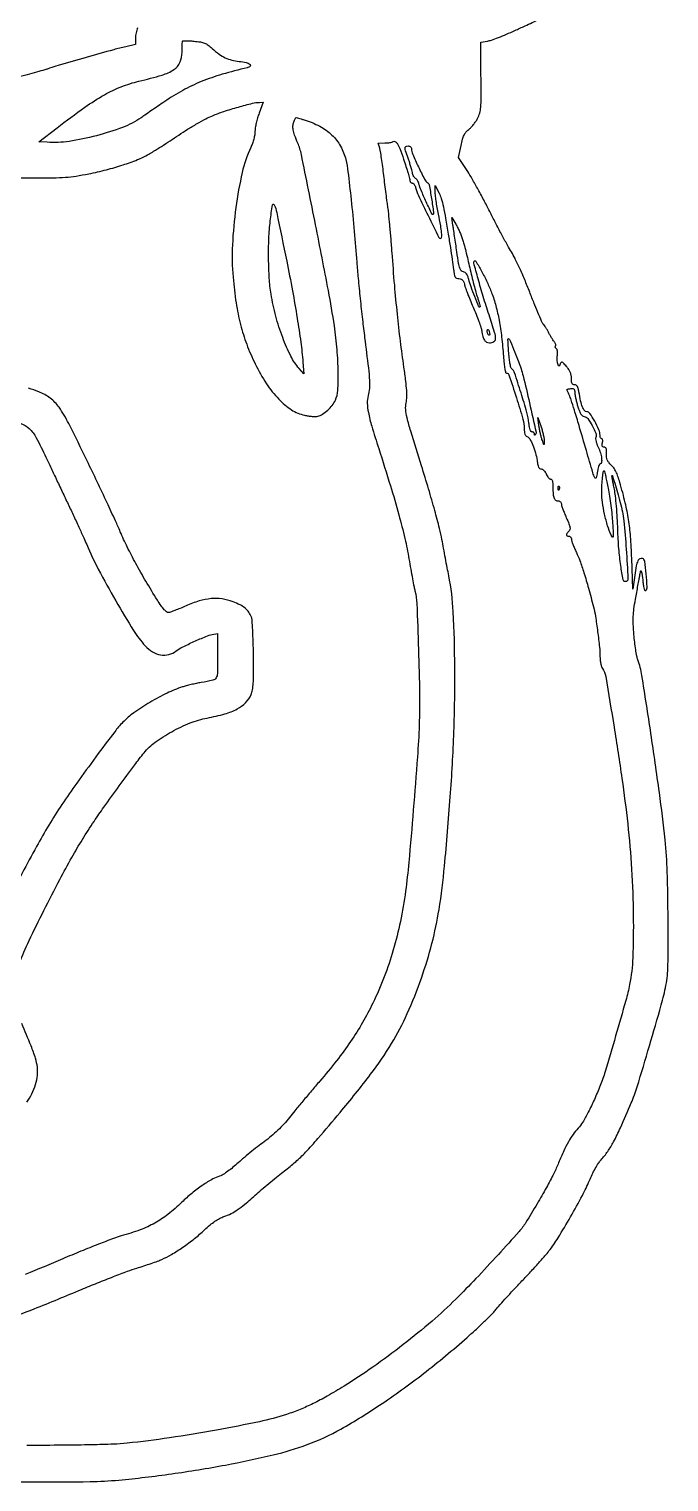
# Model space of a CAD drawing. Extents: x 283 to 3298, y 79 to 3222.
# Drawn here: x 904 to 1284, y 79 to 943 of the extents above; entities that cross this region are included whole.
import ezdxf

# ---------------------------------------------------------------- set-up
doc = ezdxf.new("R2010")
doc.units = 0

msp = doc.modelspace()

# ---------------------------------------------------------------- linework, layer by layer
for points in [[(874.913871, 79.017561, 0.003684), (907.503326, 78.767121, 0.003423), (939.962296, 78.979093, 0.020038), (957, 79.890561, 0.011763), (988.582392, 83.603932, 0.011311), (1020.371956, 88.838069, 0.011755), (1048.724846, 94.860974, 0.029286), (1069.017659, 100.947099, 0.04156), (1089.088728, 110.225263, 0.019399), (1113.461989, 125.332485, 0.017925), (1139.672444, 144.423214, 0.015792), (1165.611257, 166.135658, 0.004663), (1170.82819, 170.87859, 0.005725), (1175.606693, 175.407775, 0.004806), (1179.536911, 179.293305, 0.040704), (1181.137281, 181.192793, -0.026457), (1182.695489, 183.152835, -0.003011), (1186.471313, 187.366928, -0.003634), (1191.033426, 192.324396, -0.00295), (1195.994178, 197.574583, 0.003615), (1201.088008, 202.980003, 0.003725), (1206.052191, 208.405258, 0.003603), (1210.285571, 213.170207, 0.01583), (1212.672854, 216.077296, 0.025788), (1218.106897, 223.947225, 0.007911), (1225.496055, 236.360663, 0.00798), (1232.510735, 249.045465, 0.024352), (1236.7048, 257.942931, -0.015782), (1238.303745, 261.491387, -0.014021), (1240.184051, 265.077193, -0.01422), (1242.058431, 268.208151, -0.041341), (1243.584485, 270.213471, 0.03224), (1247.583611, 275.27495, 0.029126), (1251.049, 280.978373, 0.017276), (1255.088395, 289.272595, 0.003633), (1261.538453, 304.056683, 0.026845), (1265.051094, 313.666346, 0.002454), (1272.376546, 338.048918, 0.002786), (1279.397668, 362.339384, 0.020858), (1282.178376, 374, 0.045096), (1283.369513, 385.607814, 0.004538), (1283.454463, 413.453341, 0.006054), (1282.944188, 441.590819, 0.018861), (1281.657182, 460.5, 0.007307), (1278.263736, 488.574866, 0.00373), (1273.225074, 523.729085, 0.001872), (1267.883936, 558.236269, 0.047045), (1265.505387, 567.5, -0.038454), (1264.891151, 569.732582, -0.009005), (1264.220606, 573.55625, -0.009229), (1263.608016, 577.995321, -0.008948), (1263.152494, 582.5, -0.00946), (1262.756981, 588.674922, -0.021996), (1262.752074, 593.311919, -0.022959), (1263.152792, 597.810684, -0.01122), (1264.054527, 603.5, 0.000288), (1264.800545, 607.621875, 0.00029), (1265.540521, 611.7375, 0.000282), (1266.181604, 615.326665, 0.001164), (1266.563312, 617.5, -0.013423), (1267.118287, 620.260811, -0.70255), (1267.497336, 620.306789, -0.086307), (1267.866495, 619.089489, -0.002431), (1268.50966, 613.636178, 0.012185), (1268.854616, 611.132274, 0.040641), (1269.252796, 609.522693, 0.099369), (1269.688745, 608.764526, 0.433523), (1270.149439, 608.749439, 0.211913), (1271.011002, 610.985656, 0.011976), (1270.450775, 618.557983, 0.010779), (1269.540586, 626.147459, 0.272315), (1268.288215, 627.719643, 0.213907), (1266.714512, 627.632914, 0.165397), (1265.509693, 626.381552, 0.063708), (1264.566486, 623.450974, 0.011843), (1263.660884, 617.8554), (1262.510969, 609.5), (1261.842567, 628, 0.010025), (1261.122296, 640.810913, 0.019721), (1259.945137, 650.944041, 0.019978), (1257.984683, 660.867879, 0.010585), (1254.807122, 673, 0.015941), (1253.658958, 676.594147, 0.029901), (1252.469083, 679.401646, 0.036685), (1251.166118, 681.605236, 0.051257), (1249.675668, 683.340134, -0.031188), (1248.160713, 684.966904, -0.072325), (1247.300871, 686.391408, -0.07464), (1246.89751, 687.973311, -0.03497), (1246.8324, 690.090134, 0.018876), (1246.835143, 692.027808, 0.079756), (1246.610239, 693.163465, 0.156623), (1246.13398, 693.770314, 0.149772), (1245.384394, 694, -0.097285), (1244.66026, 694.14224, -0.205694), (1244.266683, 694.542363, -0.125837), (1244.177766, 695.27324, -0.029161), (1244.410644, 696.5, 0.033931), (1244.588957, 697.490763, 0.0665), (1244.570901, 698.290617, 0.106351), (1244.371268, 698.809498, 0.253109), (1244.019052, 699, -0.190349), (1243.62991, 699.153715, -0.088446), (1243.299347, 699.595877, -0.068263), (1243.075112, 700.252196, -0.048264), (1243, 701.028517, 0.102788), (1242.308919, 704.354672, 0.025636), (1239.825629, 709.354626, 0.020097), (1236.932325, 714.048157, 0.24954), (1235.143892, 715, -0.236267), (1233.776089, 715.684545, -0.066615), (1232.577796, 717.828238, -0.041123), (1231.494473, 721.399993, -0.013883), (1230.495928, 726.75, 0.019974), (1230.073156, 728.871551, 0.077558), (1229.563434, 730.106504, 0.13485), (1228.869417, 730.761474, 0.122705), (1227.912102, 731, -0.102601), (1226.957984, 731.197869, -0.176222), (1226.375141, 731.749436, -0.096989), (1226.077284, 732.822641, -0.01934), (1226, 734.819892, 0.041698), (1225.834066, 736.806164, 0.056913), (1225.337405, 738.53077, 0.053072), (1224.432709, 740.186231, 0.030668), (1223.026388, 741.970444, 0.008926), (1221.262746, 743.876252, 0.104878), (1220.431375, 744.441709, 0.319111), (1219.85699, 744.307521, 0.089511), (1219.351521, 743.473667, -0.009898), (1218.886296, 742.32955, -0.318423), (1218.642936, 742.180929, -0.281227), (1218.396952, 742.355273, -0.008376), (1217.897532, 743.573115, -0.057167), (1217.644262, 744.53209, -0.024392), (1217.517901, 745.855024, -0.023749), (1217.519393, 747.293687, -0.028762), (1217.662205, 748.635479, 0.033973), (1217.784102, 749.90635, 0.045193), (1217.711512, 751.064028, 0.052779), (1217.47119, 751.973253, 0.164807), (1217.073495, 752.454578, -0.08864), (1216.697809, 752.791051, -0.094879), (1216.472741, 753.229346, -0.099962), (1216.432149, 753.700505, -0.11051), (1216.581649, 754.132112, 0.153443), (1216.709628, 754.635279, 0.064438), (1216.580304, 755.329616, 0.055361), (1216.235764, 756.094039, 0.046673), (1215.714473, 756.813013, -0.033039), (1215.005731, 757.736538, -0.010008), (1214.054328, 759.225788, -0.009977), (1213.052035, 760.942226, -0.010708), (1212.143248, 762.657755, 0.011189), (1211.284426, 764.2752, 0.015121), (1210.432113, 765.694703, 0.012083), (1209.667769, 766.823676, 0.137762), (1209.252687, 767.157755, -0.192522), (1208.811135, 767.598322, -0.001321), (1206.669455, 772.615064, -0.004867), (1204.273995, 778.424335, -0.003063), (1201.583214, 785.255229, 0.007144), (1198.634706, 792.564863, 0.006976), (1195.455921, 799.84571, 0.0069), (1192.488094, 806.159536, 0.025872), (1190.369737, 809.992078, -0.01253), (1188.167272, 813.737256, -0.003508), (1184.913337, 819.700147, -0.003536), (1181.326892, 826.498403, -0.003714), (1177.895951, 833.236849, 0.005328), (1174.387053, 840.073705, 0.004622), (1170.565794, 847.167989, 0.004655), (1166.986213, 853.528068, 0.013581), (1164.357416, 857.82439), (1158.94788, 866.148781), (1160.418858, 873.255907, -0.01373), (1161.318402, 877.071139, -0.046827), (1162.1987, 879.46346, -0.065384), (1163.330363, 881.203014, -0.049892), (1164.972636, 882.775688, 0.037993), (1166.310538, 883.997316, 0.019916), (1167.78931, 885.700399, 0.019695), (1169.174008, 887.57657, 0.028486), (1170.232274, 889.344171, 0.050098), (1171.543897, 892.605343, 0.05088), (1172.17203, 896.045262, 0.020871), (1172.375271, 901.505859, 0.00194), (1172.261732, 915, -0.000954), (1172.230901, 917.968365, -0.000551), (1172.204551, 921.540045, -0.00055), (1172.186001, 925.124677, -0.000923), (1172.179293, 928.136325), (1172.176767, 934.77265), (1176.207708, 935.417223, 0.044474), (1178.478027, 935.990775, 0.007801), (1182.617946, 937.51109, 0.008406), (1187.429469, 939.45723, 0.007462), (1192.369325, 941.640133, -0.000629), (1198.430069, 944.417953, -0.000234), (1206.958489, 948.308978, -0.000232)], [(968.246704, 943.320387, 0.047135), (967.31453, 940.285153, 0.050988), (967, 937.20879), (967, 933.31826), (961.25, 932.039235, 0.012991), (954.055417, 930.241533, 0.00143), (937.691735, 925.647578, 0.001052), (920.973606, 920.864452, 0.021347), (915.976114, 919.189169, -0.02178), (914.296054, 918.627587, -0.001612), (909.63408, 917.308141, -0.002238), (904.059446, 915.776656, -0.001696), (897.930393, 914.144609, 0.005793)], [(895.889973, 854.072218, 0.003392), (906.534061, 854, 0.004091), (918.08771, 854.094527, 0.014763), (925.440892, 854.432184, 0.019216), (931.720199, 855.150126, 0.011275), (939.169227, 856.465773, 0.01354), (949.723677, 858.875264, 0.015958), (959.562962, 861.741245, 0.017409), (968.147693, 864.876518, 0.032218), (974.831232, 868.100026, 0.010975), (977.758283, 869.837735, 0.002903), (982.356297, 872.742976, 0.002944), (987.549878, 876.110145, 0.003023), (992.657617, 879.508926, -0.009653), (997.924782, 882.913908, -0.00826), (1003.59802, 886.299621, -0.008346), (1008.856831, 889.205678, -0.023422), (1012.659606, 891.002067, -0.019577), (1019.441964, 893.518876, -0.010001), (1028.130105, 896.170125, -0.008244), (1036.464846, 898.384602, -0.055284), (1040.705186, 898.950833), (1042.910372, 899), (1040.455186, 892.477171, 0.018332), (1039.514481, 889.669899, 0.01532), (1038.718341, 886.628692, 0.015594), (1038.162013, 883.800327, 0.040202), (1037.990231, 881.727171, -0.042627), (1037.811469, 879.689728, -0.021116), (1037.257439, 877.151974, -0.020449), (1036.440648, 874.493241, -0.024182), (1035.447393, 872.058242, 0.053323), (1030.401374, 857.2837, 0.021845), (1026.625237, 836.400062, 0.021827), (1024.589267, 814.224501, 0.033643), (1024.961821, 794.976112, 0.015777), (1026.772557, 779.723614, 0.025023), (1029.382274, 766.832916, 0.027295), (1033.061324, 755.120727, 0.024737), (1038.099832, 743.477266, 0.029903), (1044.822401, 731.67193, 0.046807), (1052.084094, 722.524672, 0.056173), (1059.673997, 716.20881, 0.090658), (1067.391869, 712.936785, 0.018833), (1069.642749, 712.521375, 0.018188), (1071.944827, 712.270691, 0.018452), (1073.985056, 712.198852, 0.061126), (1075.316094, 712.364487, 0.079917), (1078.159771, 713.584915, 0.043581), (1081.186076, 715.895099, 0.042528), (1083.882192, 718.808494, 0.057611), (1085.744665, 721.869677, 0.094165), (1087.182259, 727.651105, 0.017395), (1087.415427, 738.673115, 0.01789), (1086.761251, 751.901628, 0.014552), (1085.142897, 766, 0.011426), (1081.618189, 787.006594, 0.002032), (1073.96842, 826.116806, 0.000746), (1065.551347, 867.91579, 0.051534), (1063.411268, 874.756901, -0.012774), (1061.554168, 879.398209, -0.043288), (1060.689359, 882.540779, -0.066186), (1060.567281, 884.988038, -0.077102), (1061.111805, 887.25, -0.003878), (1061.554628, 888.303563, -0.006335), (1061.948257, 889.189008, -0.001683), (1062.300422, 889.94815, -0.313999), (1062.37132, 889.989176, -0.051241), (1062.471562, 889.97028, -0.000134), (1063.827411, 889.567195, -0.000835), (1065.356583, 889.109356, -0.00052), (1067.147527, 888.567847, -0.047786), (1076.48617, 884.727395, -0.069329), (1083.709578, 879.525733, -0.075171), (1088.826613, 872.908015, -0.069133), (1091.9396, 864.884394, -0.028117), (1093.215817, 857.701236, -0.003081), (1095.113269, 841.048122, -0.003982), (1096.988994, 822.225519, -0.004406), (1098.496942, 804, 0.004794), (1099.298925, 794.397728, 0.00243), (1100.483108, 782.325, 0.002413), (1101.826259, 769.874132, 0.003599), (1103.131772, 759, -0.001481), (1105.363782, 741.05154, -0.015181), (1106.039309, 733.59936, -0.036903), (1105.974898, 728.908412, -0.044647), (1105.201151, 724.57612, 0.076013), (1104.687201, 720.096724, 0.040107), (1105.345814, 714.525359, 0.023241), (1107.347973, 706.493976, 0.005295), (1111.510009, 693.104453, -0.003601), (1118.448846, 671.045632, -0.007506), (1123.472329, 653.742007, -0.0095), (1127.061427, 639.599608, -0.015624), (1129.492607, 627.5, 0.002035), (1130.535687, 621.463781, 0.002364), (1131.578315, 615.73125, 0.002102), (1132.503965, 610.888018, 0.014122), (1133.04121, 608.5, -0.052314), (1134.145765, 600.935807, -0.002193), (1135.128314, 573.714704, -0.004121), (1135.756363, 546.9383, -0.013032), (1135.56166, 529, -0.00899), (1134.505412, 509.778166, -0.002224), (1132.067222, 478.308566, -0.002091), (1129.371132, 447.019078, -0.01119), (1127.448134, 430, -0.017066), (1124.355258, 411.875717, -0.020244), (1120.16594, 395.021912, -0.020871), (1114.758657, 379.018921, -0.020589), (1108.014187, 363.448228, -0.018758), (1101.882131, 351.880524, -0.017977), (1094.818066, 340.635627, -0.016697), (1086.467228, 329.187991, -0.012118), (1076.451699, 317, 0.002271), (1071.527861, 311.243083, 0.001918), (1066.368986, 305.108046, 0.001933), (1061.706505, 299.475835, 0.005386), (1058.4914, 295.4742, -0.017613), (1055.163016, 291.532937, -0.01756), (1051.562234, 287.8316, -0.017227), (1047.642669, 284.326728, -0.01556), (1043.358765, 280.9742, 0.007649), (1039.444485, 278.009567, 0.004827), (1034.96329, 274.436181, 0.004846), (1030.62504, 270.837321, 0.008882), (1027.171491, 267.808544, -0.013372), (1024.1435, 265.200711, -0.015673), (1021.133145, 262.898428, -0.014695), (1018.490337, 261.120614, -0.086862), (1016.95342, 260.489769, 0.076617), (1012.863351, 258.907433, 0.020214), (1006.912692, 255.155948, 0.020234), (1000.473121, 250.327496, 0.020742), (994.5, 245.032197, -0.024697), (986.245991, 237.830582, -0.040061), (978.503509, 232.669524, -0.03832), (969.791711, 228.660729, -0.020416), (958.5, 224.995823, 0.021583), (953.876091, 223.483128, 0.003445), (944.987876, 220.074291, 0.003809), (934.568977, 215.904022, 0.00333), (923.735322, 211.387246, -0.003835), (901.524452, 202.15344, -0.013192)], [(887.587657, 174.656244, 0.014612), (906.861854, 181.703704, 0.004714), (935, 193.243428, -0.003815), (944.362011, 197.102554, -0.003691), (953.885556, 200.862026, -0.003647), (962.315917, 204.047767, -0.013536), (967.695511, 205.872016, 0.004441), (971.94576, 207.227619, 0.004103), (976.285293, 208.693842, 0.004096), (980.128638, 210.063028, 0.013635), (982.620223, 211.051534, 0.033096), (988.384171, 213.987588, 0.017228), (995.172082, 218.355152, 0.016789), (1002.021818, 223.452643, 0.02073), (1008.031268, 228.668308, -0.015297), (1011.256216, 231.529288, -0.023669), (1014.224972, 233.7756, -0.027459), (1016.983874, 235.450103, -0.041133), (1019.569053, 236.56875, 0.031079), (1023.809493, 238.30341, 0.038886), (1027.480212, 240.445163, 0.024885), (1031.853659, 243.809175, 0.005477), (1039, 250.031433, -0.005576), (1042.836083, 253.370144, -0.003591), (1047.353125, 257.158251, -0.003609), (1051.825775, 260.800737, -0.006779), (1055.5, 263.668124, 0.018577), (1062.158019, 269.121612, 0.021814), (1068.030634, 274.782492, 0.012893), (1075.406532, 282.95268, 0.002394), (1088.5, 298.379153, 0.011876), (1106.710746, 321.119443, 0.026817), (1119.127675, 339.352645, 0.030752), (1128.470749, 357.178752, 0.02138), (1136.873644, 378.307467, 0.020583), (1143.143054, 398.968636, 0.023835), (1147.344009, 419.093628, 0.016389), (1150.590624, 444.857661, 0.004392), (1154.046197, 486, 0.009944), (1156.188954, 524.832745, 0.010546), (1156.728373, 562.965677, 0.010767), (1155.784888, 596.084247, 0.036616), (1153.132724, 617.5, -0.001791), (1152.223921, 622.154359, -0.000944), (1151.126928, 627.940625, -0.000939), (1150.026037, 633.869366, -0.001448), (1149.098667, 639, 0.018952), (1147.662265, 645.61503, 0.004701), (1144.799244, 656.328944, 0.00457), (1141.134166, 669.090781, 0.003557), (1136.924278, 682.89963, -0.001262), (1130.571973, 703.397967, -0.014702), (1128.346258, 711.48464, -0.039357), (1127.563767, 716.317854, -0.069371), (1127.792493, 720.34842, 0.040208), (1128.175375, 723.667997, 0.024073), (1128.121028, 727.641094, 0.015634), (1127.611664, 733.097546, 0.004466), (1126.481795, 741.52479, -0.005146), (1124.42553, 757.021738, -0.004674), (1122.616897, 773.062669, -0.004321), (1120.984849, 790.320661, -0.003164), (1119.460381, 809.5, 0.002124), (1118.804105, 817.979941, 0.002419), (1118.101962, 826.09375, 0.002192), (1117.442313, 832.977023, 0.01357), (1116.992251, 836.5, -0.005026), (1116.533666, 839.659303, -0.001446), (1115.887462, 844.55625, -0.001455), (1115.190763, 850.08283, -0.001548), (1114.540878, 855.5, 0.003756), (1113.892859, 860.707086, 0.004491), (1113.201565, 865.601728, 0.003884), (1112.550214, 869.714771, 0.029301), (1112.114259, 871.63354), (1111.206412, 874.767081), (1115.208648, 874.822316, 0.012819), (1116.782477, 874.884416, 0.017301), (1118.200087, 875.026185, 0.014394), (1119.352705, 875.215813, 0.149487), (1119.772109, 875.438776, -0.299351), (1121.090819, 875.711141, -0.158907), (1122.42801, 874.600235, -0.04996), (1124.00518, 871.437245, -0.008537), (1126.28551, 865.104715, -0.004171), (1127.708404, 860.814262, -0.00576), (1128.908869, 856.938535, -0.00374), (1129.852837, 853.672616, -0.068579), (1130, 852.604715, 0.085416), (1130.105452, 851.991928, 0.093661), (1130.40878, 851.471385, 0.100371), (1130.860765, 851.123244, 0.114563), (1131.391592, 851, -0.166932), (1131.972844, 850.800378, -0.067035), (1132.568876, 850.192188, -0.056297), (1133.089074, 849.302226, -0.04509), (1133.445217, 848.25, 0.050507), (1135.054375, 843.659742, 0.003731), (1140.799979, 831.629444, 0.001052), (1147.163279, 818.627052, 0.285814), (1148.170629, 818, 0.393669), (1148.897836, 818.677564, 0.03782), (1148.884734, 821.321685, 0.024343), (1148.32609, 825.620299, 0.006254), (1147, 832.5, -0.007047), (1146.237796, 836.488304, -0.007389), (1145.601177, 840.434088, -0.00713), (1145.150841, 843.854059, -0.032375), (1145.046561, 845.860079), (1145.093123, 849.5), (1147.402139, 845, -0.049077), (1148.642211, 841.858931, -0.014844), (1149.903332, 836.883645, -0.011335), (1151.266375, 830.014785, -0.004463), (1152.843856, 820.5, -0.00094), (1154.062871, 812.620613, -0.001272), (1155.133207, 805.49375, -0.000852), (1156.006234, 799.507659, -0.014025), (1156.238278, 797.5, 0.037874), (1156.492001, 795.954649, 0.120918), (1156.970367, 795.033801, 0.133806), (1157.788613, 794.491864, 0.050945), (1159.136086, 794.19457, -0.056925), (1160.453976, 793.887275, -0.11501), (1161.34542, 793.313595, -0.103292), (1161.949629, 792.358603, -0.040236), (1162.380272, 790.84864, 0.036633), (1162.870754, 789.080727, 0.005419), (1164.158502, 785.603755, 0.006084), (1165.777367, 781.523487, 0.0052), (1167.579892, 777.263351, -0.007347), (1169.378288, 772.961585, -0.00816), (1170.985214, 768.755867, -0.007642), (1172.240701, 765.130283, -0.041508), (1172.724812, 763.109281, 0.025916), (1173.421038, 759.743254, 0.079052), (1174.356006, 757.61285, 0.125339), (1175.620171, 756.434959, 0.12759), (1177.285184, 756.015313, 0.122097), (1179.964407, 756.699159, 0.27947), (1180.982973, 758.426205, 0.071836), (1180.395145, 762.173623, 0.004795), (1177.083849, 772.560506, -0.0055), (1173.585179, 783.588822, -0.006683), (1170.559627, 793.999233, -0.001744), (1167.962609, 803.531738, -0.268136), (1168.241796, 804.57513, -0.490205), (1169.243965, 804.448016, -0.007512), (1172.566119, 798.619355, -0.015627), (1175.895869, 792.092909, -0.018992), (1178.585077, 785.77706, -0.025385), (1181.106414, 778.007644, -0.019914), (1183.067606, 769.368022, -0.017444), (1184.545307, 759.491077, -0.011215), (1185.60028, 747.954851, 0.007876), (1185.967234, 743.623445, 0.020779), (1186.407189, 740.542092, 0.021231), (1186.894586, 738.420642, 0.337648), (1187.446473, 738, -0.323041), (1188.895684, 736.954598, -0.002862), (1193.323608, 723.376625, -0.007223), (1197.210531, 710.588083, -0.07027), (1198, 704.998453, 0.02444), (1198.091404, 703.129576, 0.057957), (1198.386068, 701.770606, 0.084052), (1198.885262, 700.850325, 0.13574), (1199.597423, 700.324242, -0.173074), (1201.249391, 698.906736, -0.030624), (1203.08121, 695.187527, -0.032029), (1204.655805, 690.626074, -0.03413), (1205.594878, 685.996302, 0.015613), (1206.004512, 683.507198, 0.063969), (1206.487966, 682.05851, 0.123273), (1207.133038, 681.285101, 0.158897), (1208.00751, 681, -0.134371), (1208.784158, 680.787444, -0.063176), (1209.612612, 680.143856, -0.054231), (1210.385997, 679.179199, -0.043711), (1211, 678, 0.03656), (1211.577149, 676.851845, 0.044846), (1212.282602, 675.88125, 0.051049), (1213.005306, 675.2071, 0.163598), (1213.62132, 675, -0.227933), (1214.2492, 674.698086, -0.100606), (1214.67992, 673.858166, -0.052962), (1214.928969, 672.385077, -0.015416), (1215, 670.081787, 0.017385), (1215.140117, 666.053186, 0.07451), (1215.658962, 663.714068, 0.148291), (1216.627619, 662.469725, 0.154947), (1218.106989, 662, -0.081156), (1218.870832, 661.875197, -0.104107), (1219.483327, 661.515189, -0.108867), (1219.880208, 660.953425, -0.095839), (1220.028003, 660.25, 0.072185), (1220.194615, 659.218359, 0.009467), (1220.901798, 657.106817, 0.010841), (1221.848052, 654.621457, 0.008884), (1222.963303, 652.007248, -0.007806), (1224.5614, 648.283498, -0.052436), (1225.126253, 646.355545, -0.114859), (1225.063438, 645.061063, -0.115094), (1224.4353, 643.928508, 0.02832), (1223.341155, 642.572537, 0.16251), (1223.071883, 641.7024, 0.311275), (1223.448255, 641.181424, 0.085617), (1224.5, 641, -0.116912), (1225.072148, 640.864365, -0.100542), (1225.559375, 640.481564, -0.092932), (1225.886458, 639.909123, -0.083639), (1226, 639.235112, 0.079134), (1226.162854, 638.212575, 0.01135), (1226.868758, 636.207938, 0.012653), (1227.825109, 633.858541, 0.010503), (1228.957474, 631.408192, -0.02796), (1230.994526, 626.562978, -0.009478), (1233.423385, 619.30974, -0.008115), (1236.143256, 610.126394, -0.004691), (1239.130899, 599, -0.024904), (1240.262392, 593.507133, -0.005928), (1241.579271, 584.262637, -0.00589), (1242.67642, 574.997002, -0.025555), (1242.980477, 569.472506, 0.025757), (1243.095689, 567.394455, 0.024645), (1243.424199, 565.308023, 0.025444), (1243.898367, 563.498847, 0.076099), (1244.463603, 562.355427, -0.111464), (1246.370495, 557.7032, -0.001563), (1251.351073, 527.581373, -0.004909), (1256.011538, 496.936059, -0.007287), (1259.438009, 470, -0.013012), (1261.760372, 443.040929, -0.011954), (1262.762284, 415.224065, -0.011918), (1262.471691, 390.473165, -0.040769), (1260.593149, 374.5, -0.018881), (1258.322897, 365.072744, -0.002129), (1252.279527, 343.923684, -0.001952), (1246.029794, 322.709474, -0.022205), (1243.159415, 314.458884, -0.010661), (1239.641657, 306.150808, -0.013399), (1236.016074, 298.619251, -0.013799), (1232.645765, 292.494235, -0.055856), (1230.097332, 289.087299, 0.032603), (1227.010395, 285.336712, 0.026812), (1224.212412, 280.970001, 0.02201), (1221.442878, 275.547684, 0.011231), (1218.423886, 268.520037, -0.020556), (1215.500518, 262.050332, -0.009192), (1211.154114, 253.780243, -0.007963), (1205.608339, 244.053628, -0.005195), (1198.914532, 233, -0.043065), (1194.876441, 227.587457, -0.003244), (1182.598201, 213.964838, -0.004945), (1169.236789, 199.619944, -0.007522), (1157.322441, 187.451526, -0.017974), (1143.202194, 174.429431, -0.011807), (1126.078734, 160.428588, -0.011686), (1107.993289, 147.007455, -0.015554), (1090.918103, 135.723732, -0.008593), (1080.956315, 129.810992, -0.015344), (1072.541851, 125.346714, -0.017617), (1064.752926, 121.850902, -0.017701), (1056.749447, 118.918123, -0.026756), (1040.639705, 114.592079, -0.007547), (1015.115451, 109.583817, -0.007838), (987.218944, 104.996407, -0.010769), (962, 101.807702, -0.016151), (953.851107, 101.220482, -0.004416), (940.966816, 100.823445, -0.0037), (924.087632, 100.57743, -0.001793), (902.5, 100.5, -0.002622)], [(897.789503, 386.855244, -0.014916), (903.825177, 400.651521, -0.006614), (912.567367, 418.5, -0.002969), (922.053864, 436.963669, -0.007878), (929.118518, 450.009439, -0.010147), (935.439802, 460.739888, -0.009364), (942.357721, 471.5, -0.007725), (948.196592, 479.93363, -0.002318), (957.344109, 492.595102, -0.002198), (966.517108, 505.053246, -0.009828), (972.068161, 512.224474, -0.065292), (978.673401, 518.527774, -0.031886), (988.508081, 524.801874, -0.031518), (999.452106, 529.968781, -0.047457), (1009.574867, 532.915164, 0.021216), (1020.142509, 535.398673, 0.054273), (1027.428869, 538.323197, 0.075612), (1032.392475, 542.027027, 0.09013), (1035.681159, 546.844177, 0.063542), (1036.520278, 549.63233, 0.026469), (1036.962178, 553.543841, 0.014787), (1037.143421, 559.583484, 0.002951), (1037.08436, 570.371301, 0.004505), (1036.925243, 578.174681, 0.006213), (1036.632178, 585.177587, 0.004077), (1036.266203, 591.034424, 0.073013), (1035.862518, 592.871301, 0.062076), (1034.322896, 595.785194, 0.065998), (1032.141746, 598.164929, 0.055752), (1029.097171, 600.184615, 0.029123), (1024.928945, 602.026573, 0.053543), (1018.412476, 603.696659, 0.057699), (1011.855343, 603.88446, 0.051814), (1004.857688, 602.537433, 0.031983), (997, 599.600837, -0.006289), (993.607722, 598.130405, -0.008043), (990.445597, 596.866108, -0.006428), (987.775139, 595.887035, -0.065542), (986.623308, 595.644347, -0.186381), (985.502058, 595.981104, -0.045235), (984.06203, 597.324547, -0.031191), (982.274537, 599.593252, -0.010722), (979.97047, 603.083234, -0.007173), (973.155881, 614.255227, -0.009022), (967.182306, 624.802248, -0.009829), (962.087742, 634.644914, -0.013563), (957.932058, 643.68593, 0.006732), (955.072826, 650.137221, 0.001544), (950.064226, 660.951335, 0.001596), (944.213926, 673.377502, 0.001556), (938.235023, 685.871806, 0.004427), (927.325064, 707.987139, 0.03608), (921.538225, 717.657001, 0.078181), (916.32347, 723.062429, 0.069676), (909.5, 726.862892, 0.013079), (903.491966, 729.007749, 0.017128)], [(898.886781, 707.951525, -0.116487), (903.799719, 705.068684, -0.078993), (907.983862, 699.571138, -0.014111), (913.784433, 688, 0.000829), (916.047285, 683.169903, 0.000281), (919.355063, 676.15, 0.000279), (923.019098, 668.396586, 0.000321), (926.525383, 661, -0.001726), (929.937262, 653.75, -0.001699), (933.317564, 646.4375, -0.001669), (936.237044, 640.008551, -0.006492), (937.979048, 636, 0.02215), (944.871475, 621.407303, 0.009677), (955.23053, 602.664266, 0.00859), (965.871659, 584.969892, 0.044052), (972.768392, 575.834603, 0.072504), (977.114712, 572.237708, 0.096937), (981.906834, 570.470486, 0.104462), (986.735708, 570.703107, 0.096962), (991.20304, 572.859006, -0.045867), (994.752178, 575.041235, -0.008412), (1001.714823, 578.342821, -0.008217), (1008.780137, 581.409662, -0.049112), (1012.616667, 582.575246), (1015.733333, 583.196667), (1015.733333, 569.623403, -0.004884), (1015.632563, 559.307946, -0.135252), (1014.871372, 556.742259, -0.201038), (1012.926495, 555.363376, -0.013096), (1006, 554.004309, 0.009009), (1003.166863, 553.472426, 0.006488), (1000.024628, 552.781074, 0.006555), (997.052132, 552.045289, 0.01408), (994.785969, 551.384011, 0.03523), (985.752804, 547.749725, 0.020827), (975.51914, 542.230721, 0.02085), (966.029162, 536.041197, 0.045037), (959.421659, 530.366001, 0.030985), (954.644601, 524.799151, 0.002701), (943.482525, 509.864761, 0.003927), (932.065858, 494.159846, 0.007789), (923.308668, 481.5, 0.02197), (908.181786, 456.58447, 0.011707), (891.580921, 424.564246, 0.010736)], [(902.437114, 304.518597, 0.038741), (905.37755, 309.514567, 0.037868), (907.605034, 315.110594, 0.050111), (908.710028, 320.47939, 0.055844), (908.667221, 325.38478, 0.043492), (907.569245, 330.607119, 0.023424), (904.957961, 337.965767, 0.004244), (899.359962, 351.343137, -0.00681)]]:
    msp.add_lwpolyline(points, format="xyb")
for points in [[(1012.635641, 930.93976, 0.026241), (1016.652391, 927.646637, 0.046753), (1020.313947, 925.447721, 0.050216), (1024.132079, 924.066819, 0.035976), (1028.605589, 923.276947, -0.029958), (1032.708608, 922.603252, -0.114894), (1035.021875, 921.481749, -0.454435), (1035.063859, 920.363165, -0.134655), (1033.338251, 919.44819, 0.016354), (1018.532799, 915.627547, 0.025517), (1006.103913, 911.282996, 0.027866), (995.021289, 906.024596, 0.025985), (984.320954, 899.453933, -0.000026), (980.253215, 896.65548, -0.000025), (976.15228, 893.834811, -0.000025), (972.550553, 891.358037, -0.000095), (970.303828, 889.813845, -0.059856), (959.327881, 884.066162, -0.026651), (943.752816, 879.084942, -0.026699), (927.546657, 875.751415, -0.053177), (914.474851, 875.186026), (909.5, 875.5), (920.389853, 883.825494, -0.008233), (936.879728, 896.007418, -0.025529), (948.532063, 903.455697, -0.035696), (958.483953, 908.218209, -0.035828), (969, 911.509923, 0.013909), (982.843183, 915.185827, 0.076757), (989.800002, 918.465889, 0.143297), (993.289592, 922.673807, 0.09623), (994.636189, 928.815962, -0.001578), (994.696643, 931.04526, -0.002199), (994.765805, 933.039574, -0.001333), (994.835893, 934.718111, -0.028514), (994.886189, 935.212375, -0.352715), (995.17587, 935.473809, -0.01018), (996.949381, 935.537056, -0.016301), (999.153958, 935.49889, -0.00996), (1001.75, 935.317316, -0.01564), (1005.664241, 934.841264, -0.057575), (1008.06506, 934.18372, -0.065265), (1010.096388, 933.040279, -0.024043)], [(1131, 871.401129, 0.101601), (1131.693771, 868.022191, 0.010683), (1135.047511, 860.639138, 0.009623), (1138.722125, 853.350963, 0.12498), (1140.743061, 851.11491, -0.206418), (1141.511307, 849.933213, -0.00321), (1142.851598, 841.779539, -0.002944), (1144.098283, 833.564777, -0.236814), (1143.701187, 832.367853, -0.520235), (1143.120613, 832.469912, -0.001901), (1139.717094, 839.821644, -0.006754), (1136.691707, 846.664852, -0.039233), (1135.435167, 850.402294, 0.036879), (1135.073427, 851.495239, 0.039337), (1134.561196, 852.498693, 0.042682), (1133.984142, 853.280357, 0.121377), (1133.432428, 853.664303, -0.137732), (1132.884388, 854.072472, -0.042038), (1132.31865, 854.949537, -0.038525), (1131.822801, 856.084672, -0.033748), (1131.480718, 857.33354, 0.017314), (1131.104056, 858.910151, 0.006256), (1130.463777, 861.123059, 0.006196), (1129.701594, 863.531013, 0.007327), (1128.919612, 865.787513, -0.006711), (1127.403402, 870.14534, -0.08333), (1127.133543, 871.870924, -0.284052), (1127.652201, 872.689676, -0.113636), (1129, 873, -0.071878), (1129.794932, 872.885131, -0.097149), (1130.437279, 872.550141, -0.109832), (1130.852039, 872.034733, -0.115212)], [(1056.834503, 804.5, -0.00459), (1060.254075, 786.940974, -0.005907), (1063.057737, 770.73886, -0.006548), (1065.175329, 756.381622, -0.011635), (1066.488493, 744.5), (1067.097665, 737.5), (1064.246309, 740.725681, -0.064415), (1059.28458, 748.053032, -0.026419), (1054.447457, 759.069161, -0.025055), (1050.330265, 771.885889, -0.025353), (1047.534677, 785, -0.024278), (1046.494163, 794.353339, -0.0128), (1046.065932, 806.03418, -0.012704), (1046.238455, 818.046496, -0.019055), (1047.054165, 828.5, -0.012152), (1048.388403, 837.948533, -0.756282), (1049.471426, 838.069454, -0.045756), (1050.890147, 833.409241, -0.000638)], [(1161.354647, 817.5, -0.012118), (1162.13496, 814.80581, -0.003187), (1163.25197, 810.454957, -0.003234), (1164.460247, 805.484484, -0.003312), (1165.594288, 800.538151, 0.004653), (1166.750006, 795.558621, 0.004351), (1168.023382, 790.488503, 0.004335), (1169.232083, 786.006922, 0.014816), (1170.129338, 783.124074, -0.00771), (1170.821312, 781.007269, -0.012058), (1171.344311, 779.163598, -0.006233), (1171.722585, 777.616705, -0.258744), (1171.631258, 777.297924, -0.533539), (1171.063855, 777.409896, -0.002976), (1168.590984, 783.42971, -0.009694), (1166.348948, 789.307046, -0.024493), (1165.014097, 793.683141, 0.024412), (1164.396946, 795.707542, 0.069287), (1163.713049, 797.011384, 0.100719), (1162.871331, 797.793338, 0.101007), (1161.791795, 798.183141, -0.17328), (1160.547473, 798.844191, -0.106917), (1159.705877, 800.29289, -0.038283), (1159.003984, 803.202293, -0.004197), (1157.96407, 810, 0.000504), (1157.275781, 814.732813, 0.00051), (1156.580912, 819.44375, 0.000496), (1155.967935, 823.542304, 0.00209), (1155.587355, 826), (1154.871241, 830.5), (1157.322727, 826.5, -0.020841), (1158.37598, 824.608853, -0.011325), (1159.518342, 822.20625, -0.011266), (1160.571623, 819.705611, -0.017495)], [(1177.29011, 761.99862, -0.033809), (1177.429487, 761.266748, -0.095442), (1177.393387, 760.749762, -0.238295), (1177.19888, 760.53149, -0.236417), (1176.906741, 760.557637, -0.095554), (1176.559445, 760.877374, -0.052741), (1176.266355, 761.376706, -0.049897), (1176.06726, 761.966253, -0.056553), (1176, 762.559017, -0.036651), (1176.087262, 763.747863, -0.493596), (1176.416075, 763.930595, -0.209047), (1176.839479, 763.475053, -0.020231)], [(1194.594975, 744.791754, -0.031767), (1197.299662, 736.316462, -0.005863), (1201.097603, 720.36008, -0.001522), (1204.977844, 702.918177, -0.255676), (1204.450699, 701.117365, -0.215332), (1204.281251, 701.053351, -0.241009), (1204.132393, 701.141768, -0.10384), (1204.030969, 701.415459, -0.037004), (1204, 701.833333, 0.115831), (1203.895505, 702.278348, 0.100469), (1203.600471, 702.657292, 0.093269), (1203.159303, 702.911645, 0.084448), (1202.639903, 703, -0.240606), (1202.0105, 703.321487, -0.069745), (1201.484392, 704.314854, -0.044372), (1201.055467, 705.932993, -0.016833), (1200.736589, 708.25, 0.042738), (1199.515682, 714.649133, 0.007848), (1196.076685, 726.188313, 0.003939), (1192.199841, 738.158202, 0.144248), (1190.571401, 740.5, -0.165117), (1190.020835, 741.364932, -0.015771), (1189.49683, 743.847321, -0.017575), (1189.037262, 747.076935, -0.010059), (1188.69871, 751, -0.005129), (1188.300809, 758.135199, -0.694245), (1188.870509, 758.377772, -0.096071), (1189.872359, 756.808104, -0.001025)], [(1228.061093, 726.238798, 0.036715), (1228.197095, 724.821999, 0.010964), (1228.609595, 722.688897, 0.010931), (1229.179493, 720.306607, 0.011621), (1229.842545, 718, 0.016549), (1230.777873, 715.323956, 0.052728), (1231.642161, 713.64211, 0.084934), (1232.562893, 712.652818, 0.127668), (1233.64401, 712.19846, -0.204093), (1235.688407, 710.954719, -0.02998), (1238.32766, 706.760446, -0.030465), (1240.446747, 702.268528, -0.188769), (1240.463616, 699.76578, 0.12538), (1240.360397, 698.887209, 0.028211), (1240.645419, 697.396477, 0.027548), (1241.182028, 695.664252, 0.023651), (1241.93004, 693.908666, -0.038516), (1243.235215, 690.574142, -0.046305), (1243.915647, 687.277514, -0.058128), (1243.902792, 684.768965, -0.37913), (1243.034443, 684, 0.298871), (1242.620515, 683.728309, 0.025212), (1242.149998, 682.473329, 0.026962), (1241.713532, 680.794673, 0.017147), (1241.379456, 678.802823, -0.04554), (1240.700742, 675.808506, -0.672981), (1239.931582, 675.752909, -0.042624), (1238.754772, 678.759897, -0.001219), (1234.869981, 692, 0.000793), (1230.543427, 706.792308, 0.003041), (1227.779412, 715.980292, 0.003902), (1225.846996, 722.094858, 0.027581), (1224.723362, 725, -0.000544), (1224.274551, 725.99667, -0.000678), (1223.859858, 726.923621, -0.000548), (1223.513611, 727.702699, -0.005204), (1223.369249, 728.037859, -0.375913), (1223.443108, 728.258634, -0.05135), (1223.923496, 728.476748, -0.038731), (1224.657017, 728.661058, -0.021547), (1225.572093, 728.776657, -0.04634), (1226.845921, 728.763867, -0.174866), (1227.553514, 728.423032, -0.155182), (1227.929589, 727.678573, -0.034404)], [(1209.840038, 697.5, -0.005496), (1209.795834, 695.625877, -0.615938), (1209.61838, 695.54404, -0.147347), (1209.370232, 695.90197, -0.001887), (1208.523235, 698.54754, -0.01441), (1207.990777, 700.418548, -0.008139), (1207.448081, 702.714025, -0.008119), (1206.975639, 705.048965, -0.013192), (1206.659218, 707.04754), (1206.074231, 711.5), (1207.976022, 706, -0.01532), (1208.701271, 703.674212, -0.01394), (1209.308066, 701.234375, -0.01411), (1209.728021, 699.022859, -0.043035)], [(1247.85384, 669.483106, -0.011185), (1248.659409, 664.902183, -0.006421), (1249.435648, 659.348162, -0.006413), (1250.072735, 653.743956, -0.010626), (1250.448858, 649, -0.001874), (1250.800537, 642.508233, -0.041001), (1250.740495, 640.607809, -0.662302), (1250.345609, 640.491127, -0.065086), (1249.612483, 641.66526, -0.033883), (1247.53939, 647.165611, -0.018435), (1245.711645, 654.153394, -0.01844), (1244.413206, 661.205179, -0.036319), (1244, 666.886158, -0.013993), (1244.130688, 671.554972, -0.016243), (1244.523241, 675.981396, -0.011223), (1245.045882, 679.601501, -0.609797), (1245.565505, 679.767828, -0.141699), (1245.719063, 679.489314, -0.000855), (1246.36212, 676.622274, -0.003446), (1247.070511, 673.331669, -0.002177)], [(1255.060756, 661, -0.037715), (1257.099351, 650.117938, -0.011216), (1258.576248, 633.255759, -0.00387), (1259.590086, 615.547947, -0.428773), (1258.116854, 614, -0.360952), (1256.728058, 615.152766, -0.009806), (1255.330376, 623.515912, -0.016707), (1254.18588, 633.639878, -0.012016), (1253.558995, 645, 0.006879), (1253.250779, 651.867182, 0.006495), (1252.749518, 658.85625, 0.006471), (1252.14515, 665.033457, 0.02243), (1251.524054, 669, -0.00238), (1250.947941, 671.910521, -0.003625), (1250.478051, 674.44375, -0.001349), (1250.095884, 676.624836, -0.091179), (1250.100047, 677, -0.77499), (1250.347963, 677.014703, -0.002695), (1251.776551, 672.493325, -0.005861), (1253.381526, 667.093754, -0.004155)], [(1218.683114, 668.8125, -0.054073), (1218.461564, 668.395823, -0.470617), (1218.279315, 668.37858, -0.168741), (1218.137993, 668.670344, -0.018894), (1218.078947, 669.416667, -0.028489), (1218.089945, 670.112848, -0.077125), (1218.200665, 670.592839, -0.208169), (1218.385309, 670.77538, -0.296942), (1218.604167, 670.729167, -0.126455), (1218.797407, 670.402231, -0.060344), (1218.876576, 669.916927, -0.05415), (1218.839148, 669.359369, -0.051402)]]:
    msp.add_lwpolyline(points, format="xyb", close=True)

doc.saveas('drawing.dxf')
